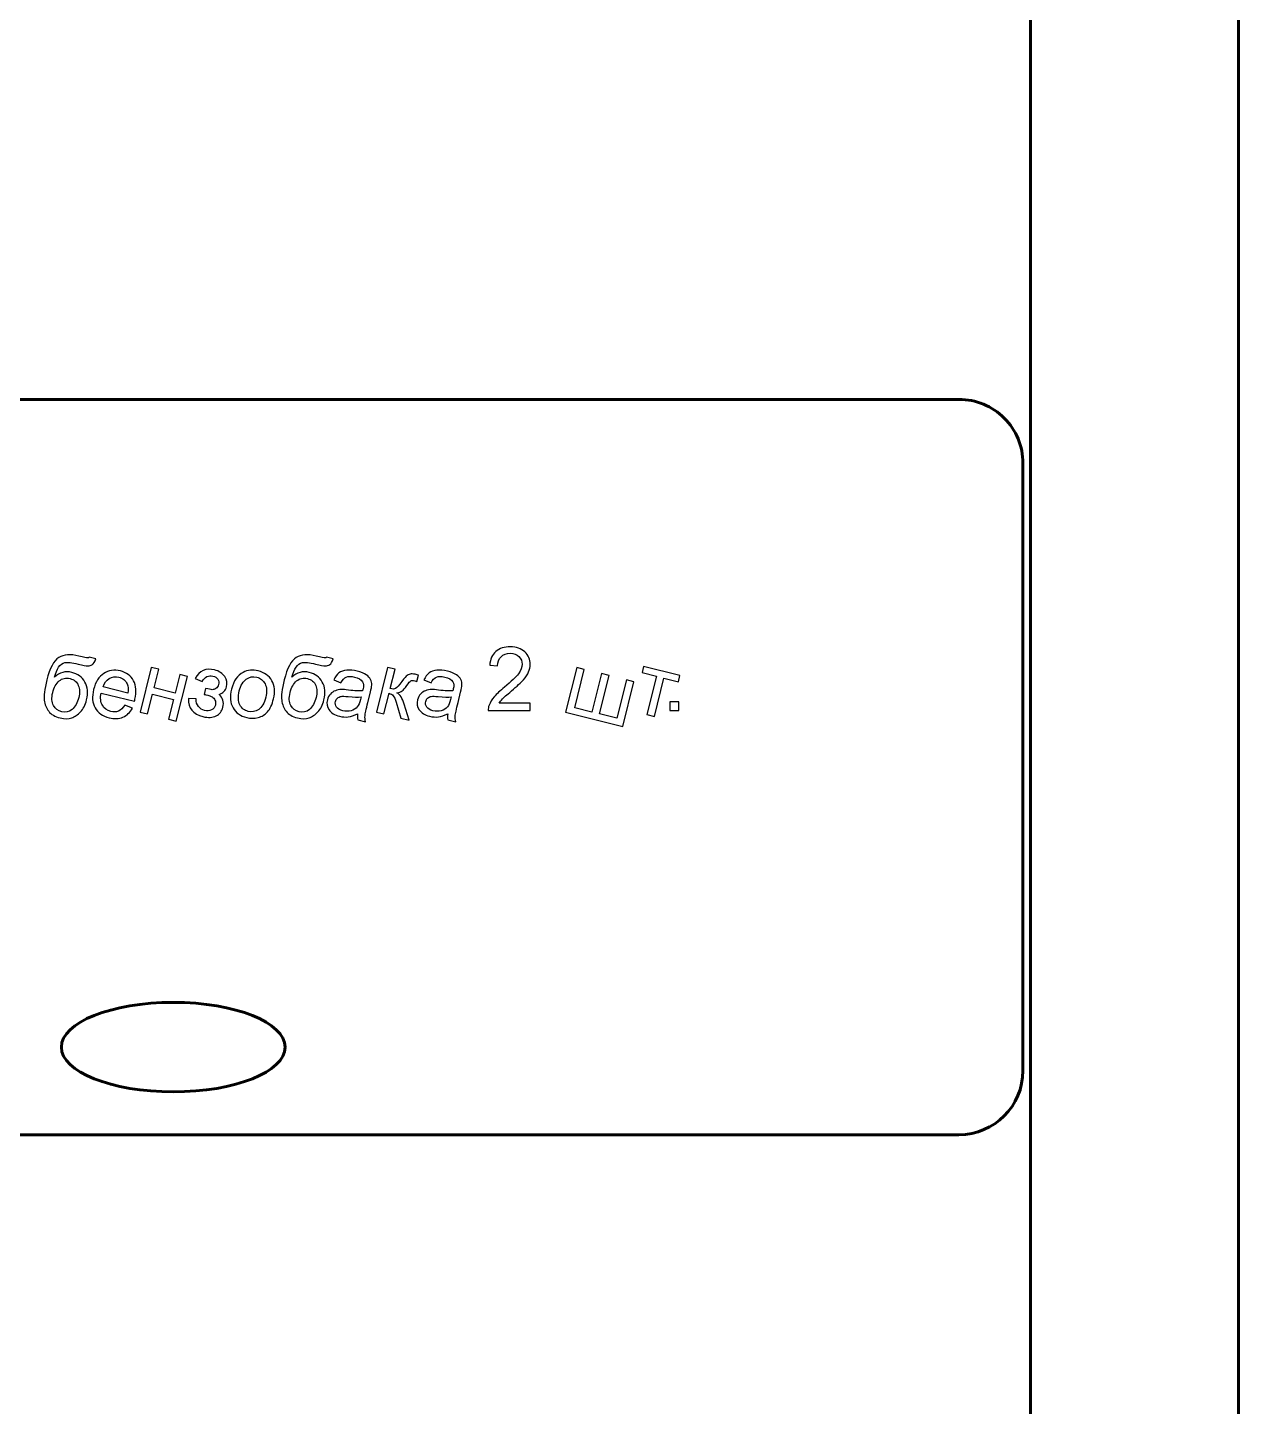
# Model space of a CAD drawing. Header units: centimetres. Extents: x 259 to 610, y 357 to 1252.
# Drawn here: x 491.25 to 529.13, y 851.4 to 894.53 of the extents above; entities that cross this region are included whole.
import ezdxf

# ---------------------------------------------------------------- set-up
doc = ezdxf.new("R2010")
doc.units = ezdxf.units.CM
doc.header["$MEASUREMENT"] = 0
doc.layers.add('layer 1', color=7, linetype='Continuous')

msp = doc.modelspace()

# ---------------------------------------------------------------- linework, layer by layer
at = {"layer": 'layer 1', "color": 5, "lineweight": 60}
for points, knots in [([(529.12517, 953.28499), (529.12517, 963.2261), (521.06631, 971.28496), (511.12519, 971.28498), (511.12519, 971.28498), (501.18408, 971.28499), (493.12519, 963.22615), (493.12517, 953.28504), (493.12517, 953.28504), (493.12514, 943.34392), (501.18398, 935.28503), (511.1251, 935.28499), (511.1251, 935.28499), (521.06621, 935.28495), (529.12512, 943.34378), (529.12517, 953.28489), (529.12667, 1251.51819), (529.12517, 356.81839), (529.12517, 953.28499)], [0, 0, 0, 0, 0.2, 0.2, 0.2, 0.2, 0.4, 0.4, 0.4, 0.4, 0.6, 0.6, 0.6, 0.6, 1, 1, 1, 1.0001, 1.0001, 1.0001, 1.0001]), ([(522.62517, 953.28499), (522.62517, 959.63626), (517.47645, 964.78498), (511.12518, 964.78499), (511.12518, 964.78499), (504.77391, 964.785), (499.62518, 959.63629), (499.62517, 953.28502), (499.62517, 953.28502), (499.62515, 946.93375), (504.77385, 941.78501), (511.12512, 941.78499), (511.12512, 941.78499), (517.47639, 941.78496), (522.62513, 946.93366), (522.62517, 953.28493), (522.62637, 1143.82303), (522.62517, 572.20879), (522.62517, 953.28499)], [0, 0, 0, 0, 0.2, 0.2, 0.2, 0.2, 0.4, 0.4, 0.4, 0.4, 0.6, 0.6, 0.6, 0.6, 1, 1, 1, 1.00006, 1.00006, 1.00006, 1.00006]), ([(522.38573, 880.90159), (522.38573, 881.43202), (522.17502, 881.94073), (521.79995, 882.3158), (521.79995, 882.3158), (521.42488, 882.69088), (520.91617, 882.90159), (520.38573, 882.90159)], [0, 0, 0, 0, 0.33333333, 0.33333333, 0.33333333, 0.33333333, 1, 1, 1, 1]), ([(492.30602, 862.64051), (492.30602, 861.86732), (493.87302, 861.24051), (495.80601, 861.24051), (495.80601, 861.24051), (497.73901, 861.24051), (499.30601, 861.86731), (499.30602, 862.64051), (499.30602, 862.64051), (499.30602, 863.41371), (497.73903, 864.04051), (495.80603, 864.04051), (495.80603, 864.04051), (493.87303, 864.04052), (492.30602, 863.41371), (492.30602, 862.64051)], [0, 0, 0, 0, 0.2, 0.2, 0.2, 0.2, 0.4, 0.4, 0.4, 0.4, 0.6, 0.6, 0.6, 0.6, 1, 1, 1, 1]), ([(492.30602, 862.64051), (492.30602, 861.86731), (493.87302, 861.24051), (495.80601, 861.24051), (495.80601, 861.24051), (497.73901, 861.24051), (499.30601, 861.86731), (499.30602, 862.64051), (499.30602, 862.64051), (499.30602, 863.41371), (497.73903, 864.04051), (495.80603, 864.04051), (495.80603, 864.04051), (493.87303, 864.04052), (492.30602, 863.41371), (492.30602, 862.64051)], [0, 0, 0, 0, 0.2, 0.2, 0.2, 0.2, 0.4, 0.4, 0.4, 0.4, 0.6, 0.6, 0.6, 0.6, 1, 1, 1, 1]), ([(492.30602, 862.64051), (492.30602, 861.86731), (493.87302, 861.24051), (495.80601, 861.24051), (495.80601, 861.24051), (497.73901, 861.24051), (499.30601, 861.86731), (499.30602, 862.64051), (499.30602, 862.64051), (499.30602, 863.41371), (497.73903, 864.04051), (495.80603, 864.04051), (495.80603, 864.04051), (493.87303, 864.04052), (492.30602, 863.41371), (492.30602, 862.64051)], [0, 0, 0, 0, 0.2, 0.2, 0.2, 0.2, 0.4, 0.4, 0.4, 0.4, 0.6, 0.6, 0.6, 0.6, 1, 1, 1, 1]), ([(492.30602, 862.64051), (492.30602, 861.86731), (493.87302, 861.24051), (495.80601, 861.24051), (495.80601, 861.24051), (497.73901, 861.24051), (499.30601, 861.86731), (499.30602, 862.64051), (499.30602, 862.64051), (499.30602, 863.41371), (497.73903, 864.04051), (495.80603, 864.04051), (495.80603, 864.04051), (493.87303, 864.04051), (492.30602, 863.41371), (492.30602, 862.64051)], [0, 0, 0, 0, 0.2, 0.2, 0.2, 0.2, 0.4, 0.4, 0.4, 0.4, 0.6, 0.6, 0.6, 0.6, 1, 1, 1, 1]), ([(492.30602, 862.64051), (492.30602, 861.86731), (493.87302, 861.24051), (495.80601, 861.24051), (495.80601, 861.24051), (497.73901, 861.24051), (499.30601, 861.86731), (499.30602, 862.64051), (499.30602, 862.64051), (499.30602, 863.41371), (497.73903, 864.04051), (495.80603, 864.04051), (495.80603, 864.04051), (493.87303, 864.04051), (492.30602, 863.41371), (492.30602, 862.64051)], [0, 0, 0, 0, 0.2, 0.2, 0.2, 0.2, 0.4, 0.4, 0.4, 0.4, 0.6, 0.6, 0.6, 0.6, 1, 1, 1, 1]), ([(492.30602, 862.64051), (492.30602, 861.86731), (493.87302, 861.24051), (495.80601, 861.24051), (495.80601, 861.24051), (497.73901, 861.24051), (499.30601, 861.86731), (499.30602, 862.64051), (499.30602, 862.64051), (499.30602, 863.41371), (497.73903, 864.04051), (495.80603, 864.04051), (495.80603, 864.04051), (493.87303, 864.04051), (492.30602, 863.41371), (492.30602, 862.64051)], [0, 0, 0, 0, 0.2, 0.2, 0.2, 0.2, 0.4, 0.4, 0.4, 0.4, 0.6, 0.6, 0.6, 0.6, 1, 1, 1, 1]), ([(492.30602, 862.64051), (492.30602, 861.86731), (493.87302, 861.24051), (495.80601, 861.24051), (495.80601, 861.24051), (497.73901, 861.24051), (499.30601, 861.86731), (499.30602, 862.64051), (499.30602, 862.64051), (499.30602, 863.4137), (497.73903, 864.04051), (495.80603, 864.04051), (495.80603, 864.04051), (493.87303, 864.04051), (492.30602, 863.41371), (492.30602, 862.64051)], [0, 0, 0, 0, 0.2, 0.2, 0.2, 0.2, 0.4, 0.4, 0.4, 0.4, 0.6, 0.6, 0.6, 0.6, 1, 1, 1, 1]), ([(492.30602, 862.64051), (492.30602, 861.86731), (493.87302, 861.24051), (495.80601, 861.24051), (495.80601, 861.24051), (497.73901, 861.24051), (499.30601, 861.86731), (499.30602, 862.64051), (499.30602, 862.64051), (499.30602, 863.4137), (497.73903, 864.04051), (495.80603, 864.04051), (495.80603, 864.04051), (493.87303, 864.04051), (492.30602, 863.41371), (492.30602, 862.64051)], [0, 0, 0, 0, 0.2, 0.2, 0.2, 0.2, 0.4, 0.4, 0.4, 0.4, 0.6, 0.6, 0.6, 0.6, 1, 1, 1, 1]), ([(492.30602, 862.64051), (492.30602, 861.86731), (493.87302, 861.24051), (495.80601, 861.24051), (495.80601, 861.24051), (497.73901, 861.24051), (499.30601, 861.86731), (499.30602, 862.64051), (499.30602, 862.64051), (499.30602, 863.4137), (497.73903, 864.04051), (495.80603, 864.04051), (495.80603, 864.04051), (493.87303, 864.04051), (492.30602, 863.41371), (492.30602, 862.64051)], [0, 0, 0, 0, 0.2, 0.2, 0.2, 0.2, 0.4, 0.4, 0.4, 0.4, 0.6, 0.6, 0.6, 0.6, 1, 1, 1, 1]), ([(492.30602, 862.64051), (492.30602, 861.86731), (493.87302, 861.24051), (495.80601, 861.24051), (495.80601, 861.24051), (497.73901, 861.24051), (499.30601, 861.86731), (499.30602, 862.64051), (499.30602, 862.64051), (499.30602, 863.4137), (497.73903, 864.04051), (495.80603, 864.04051), (495.80603, 864.04051), (493.87303, 864.04051), (492.30602, 863.41371), (492.30602, 862.64051)], [0, 0, 0, 0, 0.2, 0.2, 0.2, 0.2, 0.4, 0.4, 0.4, 0.4, 0.6, 0.6, 0.6, 0.6, 1, 1, 1, 1]), ([(492.30602, 862.64051), (492.30602, 861.86731), (493.87302, 861.24051), (495.80601, 861.24051), (495.80601, 861.24051), (497.73901, 861.24051), (499.30601, 861.86731), (499.30602, 862.64051), (499.30602, 862.64051), (499.30602, 863.4137), (497.73903, 864.04051), (495.80603, 864.04051), (495.80603, 864.04051), (493.87303, 864.04051), (492.30602, 863.41371), (492.30602, 862.64051)], [0, 0, 0, 0, 0.2, 0.2, 0.2, 0.2, 0.4, 0.4, 0.4, 0.4, 0.6, 0.6, 0.6, 0.6, 1, 1, 1, 1]), ([(492.30602, 862.64051), (492.30602, 861.86731), (493.87302, 861.24051), (495.80601, 861.24051), (495.80601, 861.24051), (497.73901, 861.24051), (499.30601, 861.86731), (499.30602, 862.6405), (499.30602, 862.6405), (499.30602, 863.4137), (497.73903, 864.04051), (495.80603, 864.04051), (495.80603, 864.04051), (493.87303, 864.04051), (492.30602, 863.41371), (492.30602, 862.64051)], [0, 0, 0, 0, 0.2, 0.2, 0.2, 0.2, 0.4, 0.4, 0.4, 0.4, 0.6, 0.6, 0.6, 0.6, 1, 1, 1, 1]), ([(492.30602, 862.64051), (492.30602, 861.86731), (493.87302, 861.24051), (495.80601, 861.24051), (495.80601, 861.24051), (497.73901, 861.24051), (499.30601, 861.86731), (499.30602, 862.6405), (499.30602, 862.6405), (499.30602, 863.4137), (497.73903, 864.04051), (495.80603, 864.04051), (495.80603, 864.04051), (493.87303, 864.04051), (492.30602, 863.41371), (492.30602, 862.64051)], [0, 0, 0, 0, 0.2, 0.2, 0.2, 0.2, 0.4, 0.4, 0.4, 0.4, 0.6, 0.6, 0.6, 0.6, 1, 1, 1, 1]), ([(492.30602, 862.64051), (492.30602, 861.86731), (493.87302, 861.24051), (495.80601, 861.24051), (495.80601, 861.24051), (497.73901, 861.24051), (499.30601, 861.86731), (499.30602, 862.6405), (499.30602, 862.6405), (499.30602, 863.4137), (497.73903, 864.0405), (495.80603, 864.04051), (495.80603, 864.04051), (493.87303, 864.04051), (492.30602, 863.41371), (492.30602, 862.64051)], [0, 0, 0, 0, 0.2, 0.2, 0.2, 0.2, 0.4, 0.4, 0.4, 0.4, 0.6, 0.6, 0.6, 0.6, 1, 1, 1, 1]), ([(492.30602, 862.64051), (492.30602, 861.86731), (493.87302, 861.24051), (495.80601, 861.24051), (495.80601, 861.24051), (497.73901, 861.24051), (499.30601, 861.86731), (499.30602, 862.6405), (499.30602, 862.6405), (499.30602, 863.4137), (497.73903, 864.0405), (495.80603, 864.04051), (495.80603, 864.04051), (493.87303, 864.04051), (492.30602, 863.41371), (492.30602, 862.64051)], [0, 0, 0, 0, 0.2, 0.2, 0.2, 0.2, 0.4, 0.4, 0.4, 0.4, 0.6, 0.6, 0.6, 0.6, 1, 1, 1, 1]), ([(492.30602, 862.64051), (492.30602, 861.86731), (493.87302, 861.24051), (495.80601, 861.24051), (495.80601, 861.24051), (497.73901, 861.24051), (499.30601, 861.86731), (499.30602, 862.6405), (499.30602, 862.6405), (499.30602, 863.4137), (497.73903, 864.0405), (495.80603, 864.04051), (495.80603, 864.04051), (493.87303, 864.04051), (492.30602, 863.41371), (492.30602, 862.64051)], [0, 0, 0, 0, 0.2, 0.2, 0.2, 0.2, 0.4, 0.4, 0.4, 0.4, 0.6, 0.6, 0.6, 0.6, 1, 1, 1, 1]), ([(492.30602, 862.64051), (492.30602, 861.86731), (493.87302, 861.24051), (495.80601, 861.24051), (495.80601, 861.24051), (497.73901, 861.24051), (499.30601, 861.86731), (499.30602, 862.6405), (499.30602, 862.6405), (499.30602, 863.4137), (497.73903, 864.0405), (495.80603, 864.04051), (495.80603, 864.04051), (493.87303, 864.04051), (492.30602, 863.41371), (492.30602, 862.64051)], [0, 0, 0, 0, 0.2, 0.2, 0.2, 0.2, 0.4, 0.4, 0.4, 0.4, 0.6, 0.6, 0.6, 0.6, 1, 1, 1, 1]), ([(492.30602, 862.64051), (492.30602, 861.86731), (493.87302, 861.24051), (495.80601, 861.24051), (495.80601, 861.24051), (497.73901, 861.24051), (499.30601, 861.8673), (499.30602, 862.6405), (499.30602, 862.6405), (499.30602, 863.4137), (497.73903, 864.0405), (495.80603, 864.04051), (495.80603, 864.04051), (493.87303, 864.04051), (492.30602, 863.41371), (492.30602, 862.64051)], [0, 0, 0, 0, 0.2, 0.2, 0.2, 0.2, 0.4, 0.4, 0.4, 0.4, 0.6, 0.6, 0.6, 0.6, 1, 1, 1, 1]), ([(492.30602, 862.64051), (492.30602, 861.86731), (493.87302, 861.24051), (495.80601, 861.24051), (495.80601, 861.24051), (497.73901, 861.2405), (499.30601, 861.8673), (499.30602, 862.6405), (499.30602, 862.6405), (499.30602, 863.4137), (497.73903, 864.0405), (495.80603, 864.04051), (495.80603, 864.04051), (493.87303, 864.04051), (492.30602, 863.41371), (492.30602, 862.64051)], [0, 0, 0, 0, 0.2, 0.2, 0.2, 0.2, 0.4, 0.4, 0.4, 0.4, 0.6, 0.6, 0.6, 0.6, 1, 1, 1, 1]), ([(492.30602, 862.64051), (492.30602, 861.86731), (493.87302, 861.24051), (495.80601, 861.24051), (495.80601, 861.24051), (497.73901, 861.2405), (499.30601, 861.8673), (499.30602, 862.6405), (499.30602, 862.6405), (499.30602, 863.4137), (497.73903, 864.0405), (495.80603, 864.04051), (495.80603, 864.04051), (493.87303, 864.04051), (492.30602, 863.41371), (492.30602, 862.64051)], [0, 0, 0, 0, 0.2, 0.2, 0.2, 0.2, 0.4, 0.4, 0.4, 0.4, 0.6, 0.6, 0.6, 0.6, 1, 1, 1, 1]), ([(492.30602, 862.64051), (492.30602, 861.86731), (493.87302, 861.24051), (495.80601, 861.24051), (495.80601, 861.24051), (497.73901, 861.2405), (499.30601, 861.8673), (499.30602, 862.6405), (499.30602, 862.6405), (499.30602, 863.4137), (497.73903, 864.0405), (495.80603, 864.04051), (495.80603, 864.04051), (493.87303, 864.04051), (492.30602, 863.41371), (492.30602, 862.64051)], [0, 0, 0, 0, 0.2, 0.2, 0.2, 0.2, 0.4, 0.4, 0.4, 0.4, 0.6, 0.6, 0.6, 0.6, 1, 1, 1, 1])]:
    msp.add_open_spline(points, degree=3, knots=knots, dxfattribs=at)
for points in [[(520.38573, 882.90159), (520.38573, 882.90159), (474.38573, 882.90159), (474.38573, 882.90159)], [(522.38573, 861.90159), (522.38573, 861.90159), (522.38573, 880.90159), (522.38573, 880.90159)], [(495.80603, 864.04051), (495.80603, 864.04051), (495.80603, 864.04051), (495.80603, 864.04051)], [(492.30602, 862.64051), (492.30602, 862.64051), (492.30602, 862.64051), (492.30602, 862.64051)], [(492.30602, 862.64051), (492.30602, 862.64051), (492.30602, 862.64051), (492.30602, 862.64051)], [(499.30602, 862.64051), (499.30602, 862.64051), (499.30602, 862.6405), (499.30602, 862.6405)], [(520.38573, 859.90159), (521.4903, 859.90159), (522.38573, 860.79701), (522.38573, 861.90158)], [(495.80601, 861.24051), (495.80601, 861.24051), (495.80601, 861.24051), (495.80601, 861.24051)], [(474.38573, 859.90159), (474.38573, 859.90159), (520.38573, 859.90159), (520.38573, 859.90159)]]:
    msp.add_open_spline(points, degree=3, dxfattribs=at)
at = {"layer": 'layer 1'}
for points, knots in [([(506.97424, 873.39788), (506.97424, 873.39788), (506.97424, 873.16455), (506.97424, 873.16455), (506.97424, 873.16455), (506.97424, 873.16455), (505.65758, 873.16455), (505.65758, 873.16455), (505.65758, 873.16455), (505.65572, 873.22335), (505.66545, 873.27983), (505.68628, 873.33446), (505.68628, 873.33446), (505.72008, 873.42381), (505.77424, 873.51224), (505.84878, 873.59881), (505.84878, 873.59881), (505.92332, 873.68538), (506.0298, 873.78538), (506.16822, 873.89881), (506.16822, 873.89881), (506.3835, 874.07612), (506.5298, 874.2164), (506.60619, 874.32011), (506.60619, 874.32011), (506.68304, 874.42381), (506.72147, 874.52196), (506.72147, 874.61455), (506.72147, 874.61455), (506.72147, 874.71131), (506.68674, 874.79279), (506.6173, 874.85946), (506.6173, 874.85946), (506.54785, 874.92566), (506.45711, 874.959), (506.34554, 874.959), (506.34554, 874.959), (506.22748, 874.959), (506.13304, 874.92381), (506.06221, 874.85344), (506.06221, 874.85344), (505.99137, 874.78353), (505.95572, 874.68631), (505.9548, 874.56177), (505.9548, 874.56177), (505.9548, 874.56177), (505.7048, 874.58677), (505.7048, 874.58677), (505.7048, 874.58677), (505.72193, 874.77381), (505.78674, 874.9164), (505.89878, 875.01455), (505.89878, 875.01455), (506.01128, 875.1127), (506.16174, 875.16177), (506.35109, 875.16177), (506.35109, 875.16177), (506.54184, 875.16177), (506.69322, 875.109), (506.80434, 875.00298), (506.80434, 875.00298), (506.91591, 874.89696), (506.97147, 874.76548), (506.97147, 874.609), (506.97147, 874.609), (506.97147, 874.52937), (506.95526, 874.45113), (506.92239, 874.37427), (506.92239, 874.37427), (506.88998, 874.29696), (506.83582, 874.21594), (506.76035, 874.13075), (506.76035, 874.13075), (506.68443, 874.04603), (506.55897, 873.9289), (506.38397, 873.78075), (506.38397, 873.78075), (506.23721, 873.65761), (506.14276, 873.57427), (506.10109, 873.53029), (506.10109, 873.53029), (506.05943, 873.48631), (506.02517, 873.44233), (505.99785, 873.39788), (505.99785, 873.39788), (505.99785, 873.39788), (506.97424, 873.39788), (506.97424, 873.39788)], [0, 0, 0, 0, 0.04347826, 0.04347826, 0.04347826, 0.04347826, 0.08695652, 0.08695652, 0.08695652, 0.08695652, 0.13043478, 0.13043478, 0.13043478, 0.13043478, 0.17391304, 0.17391304, 0.17391304, 0.17391304, 0.2173913, 0.2173913, 0.2173913, 0.2173913, 0.26086957, 0.26086957, 0.26086957, 0.26086957, 0.30434783, 0.30434783, 0.30434783, 0.30434783, 0.34782609, 0.34782609, 0.34782609, 0.34782609, 0.39130435, 0.39130435, 0.39130435, 0.39130435, 0.43478261, 0.43478261, 0.43478261, 0.43478261, 0.47826087, 0.47826087, 0.47826087, 0.47826087, 0.52173913, 0.52173913, 0.52173913, 0.52173913, 0.56521739, 0.56521739, 0.56521739, 0.56521739, 0.60869565, 0.60869565, 0.60869565, 0.60869565, 0.65217391, 0.65217391, 0.65217391, 0.65217391, 0.69565217, 0.69565217, 0.69565217, 0.69565217, 0.73913043, 0.73913043, 0.73913043, 0.73913043, 0.7826087, 0.7826087, 0.7826087, 0.7826087, 0.82608696, 0.82608696, 0.82608696, 0.82608696, 0.86956522, 0.86956522, 0.86956522, 0.86956522, 0.91304348, 0.91304348, 0.91304348, 0.91304348, 1, 1, 1, 1]), ([(493.17885, 874.84002), (493.17885, 874.84002), (493.38765, 874.78492), (493.38765, 874.78492), (493.38765, 874.78492), (493.35432, 874.69371), (493.31728, 874.63354), (493.27607, 874.60483), (493.27607, 874.60483), (493.23487, 874.57566), (493.18765, 874.56224), (493.13487, 874.56455), (493.13487, 874.56455), (493.08163, 874.5664), (492.98163, 874.58585), (492.83394, 874.62243), (492.83394, 874.62243), (492.63857, 874.6715), (492.50061, 874.68585), (492.42005, 874.66594), (492.42005, 874.66594), (492.33949, 874.64557), (492.27329, 874.59834), (492.22145, 874.52289), (492.22145, 874.52289), (492.17005, 874.44788), (492.12607, 874.34557), (492.08996, 874.21547), (492.08996, 874.21547), (492.17144, 874.28955), (492.25801, 874.33816), (492.34876, 874.3627), (492.34876, 874.3627), (492.4395, 874.38724), (492.53487, 874.38677), (492.63487, 874.36177), (492.63487, 874.36177), (492.8182, 874.3164), (492.95432, 874.21548), (493.04321, 874.05992), (493.04321, 874.05992), (493.13163, 873.90391), (493.14922, 873.71872), (493.09598, 873.50344), (493.09598, 873.50344), (493.05524, 873.34048), (492.99181, 873.21409), (492.90524, 873.12519), (492.90524, 873.12519), (492.81866, 873.03585), (492.72653, 872.97288), (492.62978, 872.93631), (492.62978, 872.93631), (492.53256, 872.9002), (492.41264, 872.89974), (492.26959, 872.93538), (492.26959, 872.93538), (492.10385, 872.97705), (491.98441, 873.04696), (491.91126, 873.14556), (491.91126, 873.14556), (491.83764, 873.24465), (491.79135, 873.35946), (491.77191, 873.49001), (491.77191, 873.49001), (491.75246, 873.62057), (491.77931, 873.83307), (491.85246, 874.12659), (491.85246, 874.12659), (491.94459, 874.49604), (492.06912, 874.72891), (492.22607, 874.82612), (492.22607, 874.82612), (492.38255, 874.92288), (492.59089, 874.93909), (492.8506, 874.87428), (492.8506, 874.87428), (493.01218, 874.834), (493.10431, 874.81363), (493.12747, 874.81363), (493.12747, 874.81363), (493.15107, 874.81316), (493.16774, 874.82196), (493.17885, 874.84002)], [0, 0, 0, 0, 0.04545455, 0.04545455, 0.04545455, 0.04545455, 0.09090909, 0.09090909, 0.09090909, 0.09090909, 0.13636364, 0.13636364, 0.13636364, 0.13636364, 0.18181818, 0.18181818, 0.18181818, 0.18181818, 0.22727273, 0.22727273, 0.22727273, 0.22727273, 0.27272727, 0.27272727, 0.27272727, 0.27272727, 0.31818182, 0.31818182, 0.31818182, 0.31818182, 0.36363636, 0.36363636, 0.36363636, 0.36363636, 0.40909091, 0.40909091, 0.40909091, 0.40909091, 0.45454545, 0.45454545, 0.45454545, 0.45454545, 0.5, 0.5, 0.5, 0.5, 0.54545455, 0.54545455, 0.54545455, 0.54545455, 0.59090909, 0.59090909, 0.59090909, 0.59090909, 0.63636364, 0.63636364, 0.63636364, 0.63636364, 0.68181818, 0.68181818, 0.68181818, 0.68181818, 0.72727273, 0.72727273, 0.72727273, 0.72727273, 0.77272727, 0.77272727, 0.77272727, 0.77272727, 0.81818182, 0.81818182, 0.81818182, 0.81818182, 0.86363636, 0.86363636, 0.86363636, 0.86363636, 0.90909091, 0.90909091, 0.90909091, 0.90909091, 1, 1, 1, 1]), ([(500.60525, 874.84002), (500.60525, 874.84002), (500.81405, 874.78492), (500.81405, 874.78492), (500.81405, 874.78492), (500.78072, 874.69371), (500.74368, 874.63354), (500.70247, 874.60483), (500.70247, 874.60483), (500.66127, 874.57566), (500.61405, 874.56224), (500.56127, 874.56455), (500.56127, 874.56455), (500.50803, 874.5664), (500.40803, 874.58585), (500.26034, 874.62243), (500.26034, 874.62243), (500.06497, 874.6715), (499.92701, 874.68585), (499.84645, 874.66594), (499.84645, 874.66594), (499.76589, 874.64557), (499.69969, 874.59834), (499.64785, 874.52289), (499.64785, 874.52289), (499.59645, 874.44788), (499.55247, 874.34557), (499.51636, 874.21547), (499.51636, 874.21547), (499.59784, 874.28955), (499.68441, 874.33816), (499.77516, 874.3627), (499.77516, 874.3627), (499.8659, 874.38724), (499.96127, 874.38677), (500.06127, 874.36177), (500.06127, 874.36177), (500.2446, 874.3164), (500.38072, 874.21548), (500.46961, 874.05992), (500.46961, 874.05992), (500.55803, 873.90391), (500.57562, 873.71872), (500.52238, 873.50344), (500.52238, 873.50344), (500.48164, 873.34048), (500.41821, 873.21409), (500.33164, 873.12519), (500.33164, 873.12519), (500.24506, 873.03585), (500.15293, 872.97288), (500.05618, 872.93631), (500.05618, 872.93631), (499.95896, 872.9002), (499.83904, 872.89974), (499.69599, 872.93538), (499.69599, 872.93538), (499.53025, 872.97705), (499.41081, 873.04696), (499.33766, 873.14556), (499.33766, 873.14556), (499.26404, 873.24465), (499.21775, 873.35946), (499.19831, 873.49001), (499.19831, 873.49001), (499.17886, 873.62057), (499.20571, 873.83307), (499.27886, 874.12659), (499.27886, 874.12659), (499.37099, 874.49604), (499.49552, 874.72891), (499.65247, 874.82612), (499.65247, 874.82612), (499.80895, 874.92288), (500.01729, 874.93909), (500.277, 874.87428), (500.277, 874.87428), (500.43858, 874.834), (500.53071, 874.81363), (500.55387, 874.81363), (500.55387, 874.81363), (500.57747, 874.81316), (500.59414, 874.82196), (500.60525, 874.84002)], [0, 0, 0, 0, 0.04545455, 0.04545455, 0.04545455, 0.04545455, 0.09090909, 0.09090909, 0.09090909, 0.09090909, 0.13636364, 0.13636364, 0.13636364, 0.13636364, 0.18181818, 0.18181818, 0.18181818, 0.18181818, 0.22727273, 0.22727273, 0.22727273, 0.22727273, 0.27272727, 0.27272727, 0.27272727, 0.27272727, 0.31818182, 0.31818182, 0.31818182, 0.31818182, 0.36363636, 0.36363636, 0.36363636, 0.36363636, 0.40909091, 0.40909091, 0.40909091, 0.40909091, 0.45454545, 0.45454545, 0.45454545, 0.45454545, 0.5, 0.5, 0.5, 0.5, 0.54545455, 0.54545455, 0.54545455, 0.54545455, 0.59090909, 0.59090909, 0.59090909, 0.59090909, 0.63636364, 0.63636364, 0.63636364, 0.63636364, 0.68181818, 0.68181818, 0.68181818, 0.68181818, 0.72727273, 0.72727273, 0.72727273, 0.72727273, 0.77272727, 0.77272727, 0.77272727, 0.77272727, 0.81818182, 0.81818182, 0.81818182, 0.81818182, 0.86363636, 0.86363636, 0.86363636, 0.86363636, 0.90909091, 0.90909091, 0.90909091, 0.90909091, 1, 1, 1, 1]), ([(494.29181, 873.33168), (494.29181, 873.33168), (494.52886, 873.24047), (494.52886, 873.24047), (494.52886, 873.24047), (494.45478, 873.10714), (494.35571, 873.01409), (494.23163, 872.96131), (494.23163, 872.96131), (494.10756, 872.90807), (493.9645, 872.90205), (493.802, 872.94233), (493.802, 872.94233), (493.59784, 872.99325), (493.45154, 873.09649), (493.36311, 873.25251), (493.36311, 873.25251), (493.27469, 873.40807), (493.25895, 873.59973), (493.31543, 873.82659), (493.31543, 873.82659), (493.37422, 874.06177), (493.48024, 874.22891), (493.63349, 874.3289), (493.63349, 874.3289), (493.78672, 874.42844), (493.95987, 874.45436), (494.15293, 874.40622), (494.15293, 874.40622), (494.33997, 874.35946), (494.47654, 874.2576), (494.56312, 874.10112), (494.56312, 874.10112), (494.65015, 873.94465), (494.6645, 873.75066), (494.60709, 873.5201), (494.60709, 873.5201), (494.60339, 873.50622), (494.59783, 873.48492), (494.58996, 873.45715), (494.58996, 873.45715), (494.58996, 873.45715), (493.54784, 873.71686), (493.54784, 873.71686), (493.54784, 873.71686), (493.51867, 873.56131), (493.53256, 873.43307), (493.59043, 873.33214), (493.59043, 873.33214), (493.64784, 873.23075), (493.73534, 873.16594), (493.85201, 873.13677), (493.85201, 873.13677), (493.93857, 873.11501), (494.01867, 873.11964), (494.09135, 873.14974), (494.09135, 873.14974), (494.16404, 873.17983), (494.2307, 873.24094), (494.29181, 873.33168)], [0, 0, 0, 0, 0.0625, 0.0625, 0.0625, 0.0625, 0.125, 0.125, 0.125, 0.125, 0.1875, 0.1875, 0.1875, 0.1875, 0.25, 0.25, 0.25, 0.25, 0.3125, 0.3125, 0.3125, 0.3125, 0.375, 0.375, 0.375, 0.375, 0.4375, 0.4375, 0.4375, 0.4375, 0.5, 0.5, 0.5, 0.5, 0.5625, 0.5625, 0.5625, 0.5625, 0.625, 0.625, 0.625, 0.625, 0.6875, 0.6875, 0.6875, 0.6875, 0.75, 0.75, 0.75, 0.75, 0.8125, 0.8125, 0.8125, 0.8125, 0.875, 0.875, 0.875, 0.875, 1, 1, 1, 1]), ([(493.60987, 873.90853), (493.60987, 873.90853), (494.38996, 873.71408), (494.38996, 873.71408), (494.38996, 873.71408), (494.40848, 873.834), (494.40061, 873.92983), (494.36636, 874.00066), (494.36636, 874.00066), (494.31358, 874.11085), (494.22746, 874.18076), (494.1071, 874.21085), (494.1071, 874.21085), (493.9983, 874.2377), (493.89784, 874.22427), (493.8057, 874.16964), (493.8057, 874.16964), (493.71311, 874.11548), (493.64783, 874.02844), (493.60987, 873.90853)], [0, 0, 0, 0, 0.16666667, 0.16666667, 0.16666667, 0.16666667, 0.33333333, 0.33333333, 0.33333333, 0.33333333, 0.5, 0.5, 0.5, 0.5, 0.66666667, 0.66666667, 0.66666667, 0.66666667, 1, 1, 1, 1]), ([(495.11774, 874.51733), (495.11774, 874.51733), (495.35432, 874.45807), (495.35432, 874.45807), (495.35432, 874.45807), (495.35432, 874.45807), (495.20941, 873.87658), (495.20941, 873.87658), (495.20941, 873.87658), (495.20941, 873.87658), (495.8659, 873.7127), (495.8659, 873.7127), (495.8659, 873.7127), (495.8659, 873.7127), (496.01127, 874.29465), (496.01127, 874.29465), (496.01127, 874.29465), (496.01127, 874.29465), (496.24784, 874.23538), (496.24784, 874.23538), (496.24784, 874.23538), (496.24784, 874.23538), (495.89969, 872.83816), (495.89969, 872.83816), (495.89969, 872.83816), (495.89969, 872.83816), (495.66265, 872.89696), (495.66265, 872.89696), (495.66265, 872.89696), (495.66265, 872.89696), (495.81728, 873.51686), (495.81728, 873.51686), (495.81728, 873.51686), (495.81728, 873.51686), (495.1608, 873.68076), (495.1608, 873.68076), (495.1608, 873.68076), (495.1608, 873.68076), (495.00617, 873.06084), (495.00617, 873.06084), (495.00617, 873.06084), (495.00617, 873.06084), (494.7696, 873.1201), (494.7696, 873.1201), (494.7696, 873.1201), (494.7696, 873.1201), (495.11774, 874.51733), (495.11774, 874.51733)], [0, 0, 0, 0, 0.07692308, 0.07692308, 0.07692308, 0.07692308, 0.15384615, 0.15384615, 0.15384615, 0.15384615, 0.23076923, 0.23076923, 0.23076923, 0.23076923, 0.30769231, 0.30769231, 0.30769231, 0.30769231, 0.38461538, 0.38461538, 0.38461538, 0.38461538, 0.46153846, 0.46153846, 0.46153846, 0.46153846, 0.53846154, 0.53846154, 0.53846154, 0.53846154, 0.61538462, 0.61538462, 0.61538462, 0.61538462, 0.69230769, 0.69230769, 0.69230769, 0.69230769, 0.76923077, 0.76923077, 0.76923077, 0.76923077, 0.84615385, 0.84615385, 0.84615385, 0.84615385, 1, 1, 1, 1]), ([(496.76868, 873.67474), (496.76868, 873.67474), (496.81451, 873.86038), (496.81451, 873.86038), (496.81451, 873.86038), (496.91497, 873.83631), (496.98395, 873.82288), (497.02238, 873.82103), (497.02238, 873.82103), (497.06035, 873.81918), (497.10016, 873.83121), (497.14136, 873.85853), (497.14136, 873.85853), (497.18256, 873.88539), (497.20941, 873.9252), (497.22284, 873.97797), (497.22284, 873.97797), (497.23858, 874.04186), (497.23025, 874.09835), (497.19738, 874.14695), (497.19738, 874.14695), (497.16405, 874.19604), (497.11405, 874.22844), (497.04646, 874.24556), (497.04646, 874.24556), (496.91312, 874.2789), (496.80015, 874.22335), (496.70756, 874.07983), (496.70756, 874.07983), (496.70756, 874.07983), (496.49183, 874.17288), (496.49183, 874.17288), (496.49183, 874.17288), (496.62701, 874.41733), (496.82932, 874.50622), (497.09738, 874.43955), (497.09738, 874.43955), (497.24645, 874.40251), (497.3534, 874.3326), (497.41775, 874.22983), (497.41775, 874.22983), (497.4821, 874.12705), (497.50015, 874.01918), (497.47192, 873.90622), (497.47192, 873.90622), (497.44321, 873.79186), (497.36544, 873.71502), (497.23812, 873.67519), (497.23812, 873.67519), (497.29877, 873.61964), (497.33951, 873.55853), (497.35988, 873.4914), (497.35988, 873.4914), (497.38072, 873.42427), (497.38071, 873.35112), (497.36127, 873.27104), (497.36127, 873.27104), (497.32979, 873.14603), (497.25895, 873.05529), (497.14831, 873.0002), (497.14831, 873.0002), (497.0372, 872.94464), (496.90016, 872.9377), (496.7358, 872.97844), (496.7358, 872.97844), (496.41775, 873.05807), (496.26821, 873.24557), (496.28812, 873.54141), (496.28812, 873.54141), (496.28812, 873.54141), (496.52238, 873.53353), (496.52238, 873.53353), (496.52238, 873.53353), (496.52006, 873.43908), (496.54367, 873.35946), (496.59368, 873.29511), (496.59368, 873.29511), (496.64321, 873.23029), (496.70756, 873.18816), (496.78765, 873.16825), (496.78765, 873.16825), (496.86728, 873.14835), (496.93951, 873.15436), (497.00386, 873.1863), (497.00386, 873.1863), (497.06821, 873.21826), (497.10895, 873.26918), (497.12655, 873.33955), (497.12655, 873.33955), (497.13997, 873.39372), (497.13534, 873.44557), (497.11173, 873.49418), (497.11173, 873.49418), (497.08858, 873.54279), (497.05942, 873.57659), (497.02423, 873.59603), (497.02423, 873.59603), (496.98905, 873.61594), (496.92192, 873.6377), (496.82284, 873.6627), (496.82284, 873.6627), (496.81497, 873.66455), (496.79692, 873.66872), (496.76868, 873.67474)], [0, 0, 0, 0, 0.03703704, 0.03703704, 0.03703704, 0.03703704, 0.07407407, 0.07407407, 0.07407407, 0.07407407, 0.11111111, 0.11111111, 0.11111111, 0.11111111, 0.14814815, 0.14814815, 0.14814815, 0.14814815, 0.18518519, 0.18518519, 0.18518519, 0.18518519, 0.22222222, 0.22222222, 0.22222222, 0.22222222, 0.25925926, 0.25925926, 0.25925926, 0.25925926, 0.2962963, 0.2962963, 0.2962963, 0.2962963, 0.33333333, 0.33333333, 0.33333333, 0.33333333, 0.37037037, 0.37037037, 0.37037037, 0.37037037, 0.40740741, 0.40740741, 0.40740741, 0.40740741, 0.44444444, 0.44444444, 0.44444444, 0.44444444, 0.48148148, 0.48148148, 0.48148148, 0.48148148, 0.51851852, 0.51851852, 0.51851852, 0.51851852, 0.55555556, 0.55555556, 0.55555556, 0.55555556, 0.59259259, 0.59259259, 0.59259259, 0.59259259, 0.62962963, 0.62962963, 0.62962963, 0.62962963, 0.66666667, 0.66666667, 0.66666667, 0.66666667, 0.7037037, 0.7037037, 0.7037037, 0.7037037, 0.74074074, 0.74074074, 0.74074074, 0.74074074, 0.77777778, 0.77777778, 0.77777778, 0.77777778, 0.81481481, 0.81481481, 0.81481481, 0.81481481, 0.85185185, 0.85185185, 0.85185185, 0.85185185, 0.88888889, 0.88888889, 0.88888889, 0.88888889, 0.92592593, 0.92592593, 0.92592593, 0.92592593, 1, 1, 1, 1]), ([(497.63025, 873.84094), (497.69506, 874.09974), (497.81451, 874.27335), (497.9895, 874.36177), (497.9895, 874.36177), (498.13534, 874.43539), (498.29506, 874.45066), (498.46774, 874.40761), (498.46774, 874.40761), (498.65988, 874.35992), (498.80108, 874.25761), (498.89182, 874.10158), (498.89182, 874.10158), (498.98209, 873.94511), (498.99969, 873.75622), (498.9446, 873.53399), (498.9446, 873.53399), (498.89969, 873.35436), (498.83719, 873.21964), (498.75756, 873.13029), (498.75756, 873.13029), (498.67793, 873.04048), (498.57978, 872.97983), (498.46219, 872.94881), (498.46219, 872.94881), (498.34506, 872.91733), (498.22562, 872.91686), (498.10339, 872.94742), (498.10339, 872.94742), (497.90803, 872.99603), (497.76544, 873.09835), (497.67608, 873.2539), (497.67608, 873.2539), (497.58673, 873.40899), (497.57145, 873.60482), (497.63025, 873.84094)], [0, 0, 0, 0, 0.1, 0.1, 0.1, 0.1, 0.2, 0.2, 0.2, 0.2, 0.3, 0.3, 0.3, 0.3, 0.4, 0.4, 0.4, 0.4, 0.5, 0.5, 0.5, 0.5, 0.6, 0.6, 0.6, 0.6, 0.7, 0.7, 0.7, 0.7, 0.8, 0.8, 0.8, 0.8, 1, 1, 1, 1]), ([(497.87377, 873.78029), (497.82933, 873.60113), (497.83488, 873.4576), (497.8909, 873.34927), (497.8909, 873.34927), (497.94645, 873.24048), (498.03395, 873.17149), (498.152, 873.14186), (498.152, 873.14186), (498.2696, 873.1127), (498.37886, 873.13307), (498.47886, 873.20298), (498.47886, 873.20298), (498.57933, 873.27289), (498.65247, 873.39974), (498.6983, 873.58307), (498.6983, 873.58307), (498.74135, 873.75575), (498.73442, 873.89649), (498.67839, 874.0053), (498.67839, 874.0053), (498.62191, 874.11363), (498.53534, 874.18261), (498.41867, 874.21177), (498.41867, 874.21177), (498.30062, 874.2414), (498.19136, 874.22149), (498.0909, 874.15205), (498.0909, 874.15205), (497.9909, 874.08307), (497.91868, 873.95899), (497.87377, 873.78029)], [0, 0, 0, 0, 0.11111111, 0.11111111, 0.11111111, 0.11111111, 0.22222222, 0.22222222, 0.22222222, 0.22222222, 0.33333333, 0.33333333, 0.33333333, 0.33333333, 0.44444444, 0.44444444, 0.44444444, 0.44444444, 0.55555556, 0.55555556, 0.55555556, 0.55555556, 0.66666667, 0.66666667, 0.66666667, 0.66666667, 0.77777778, 0.77777778, 0.77777778, 0.77777778, 1, 1, 1, 1]), ([(501.57146, 873.06547), (501.46498, 873.01269), (501.36776, 872.98122), (501.27887, 872.97057), (501.27887, 872.97057), (501.18998, 872.95992), (501.09923, 872.9664), (501.00618, 872.98955), (501.00618, 872.98955), (500.85248, 873.02798), (500.74414, 873.09465), (500.68026, 873.19048), (500.68026, 873.19048), (500.61636, 873.28585), (500.59923, 873.39187), (500.6284, 873.50853), (500.6284, 873.50853), (500.64554, 873.57705), (500.67655, 873.63584), (500.72192, 873.68446), (500.72192, 873.68446), (500.76682, 873.73307), (500.81914, 873.76871), (500.87794, 873.79001), (500.87794, 873.79001), (500.93673, 873.81178), (501.00016, 873.82334), (501.06775, 873.8252), (501.06775, 873.8252), (501.11729, 873.82612), (501.19044, 873.8201), (501.2872, 873.80853), (501.2872, 873.80853), (501.48395, 873.78353), (501.63165, 873.77566), (501.72979, 873.78446), (501.72979, 873.78446), (501.73859, 873.81687), (501.74414, 873.83723), (501.74646, 873.84603), (501.74646, 873.84603), (501.77053, 873.94279), (501.76498, 874.0164), (501.73025, 874.06686), (501.73025, 874.06686), (501.68303, 874.13538), (501.59969, 874.18446), (501.48072, 874.21408), (501.48072, 874.21408), (501.36914, 874.24186), (501.28211, 874.24326), (501.21914, 874.21733), (501.21914, 874.21733), (501.15664, 874.1914), (501.10016, 874.13214), (501.0497, 874.03955), (501.0497, 874.03955), (501.0497, 874.03955), (500.82608, 874.12844), (500.82608, 874.12844), (500.82608, 874.12844), (500.87192, 874.22242), (500.92655, 874.29418), (500.98998, 874.34279), (500.98998, 874.34279), (501.0534, 874.39186), (501.13488, 874.4215), (501.23442, 874.43168), (501.23442, 874.43168), (501.3335, 874.44186), (501.44368, 874.43168), (501.56359, 874.40158), (501.56359, 874.40158), (501.68303, 874.37196), (501.77655, 874.334), (501.84368, 874.28724), (501.84368, 874.28724), (501.91127, 874.24048), (501.95757, 874.1914), (501.9821, 874.14048), (501.9821, 874.14048), (502.00664, 874.08909), (502.01775, 874.02937), (502.01544, 873.96085), (502.01544, 873.96085), (502.01312, 873.91826), (501.99923, 873.84464), (501.97285, 873.73955), (501.97285, 873.73955), (501.97285, 873.73955), (501.89414, 873.42381), (501.89414, 873.42381), (501.89414, 873.42381), (501.83905, 873.20343), (501.80942, 873.06317), (501.80526, 873.00205), (501.80526, 873.00205), (501.80063, 872.9414), (501.80665, 872.8803), (501.82331, 872.81964), (501.82331, 872.81964), (501.82331, 872.81964), (501.57563, 872.88122), (501.57563, 872.88122), (501.57563, 872.88122), (501.56359, 872.93631), (501.5622, 872.99788), (501.57146, 873.06547)], [0, 0, 0, 0, 0.03571429, 0.03571429, 0.03571429, 0.03571429, 0.07142857, 0.07142857, 0.07142857, 0.07142857, 0.10714286, 0.10714286, 0.10714286, 0.10714286, 0.14285714, 0.14285714, 0.14285714, 0.14285714, 0.17857143, 0.17857143, 0.17857143, 0.17857143, 0.21428571, 0.21428571, 0.21428571, 0.21428571, 0.25, 0.25, 0.25, 0.25, 0.28571429, 0.28571429, 0.28571429, 0.28571429, 0.32142857, 0.32142857, 0.32142857, 0.32142857, 0.35714286, 0.35714286, 0.35714286, 0.35714286, 0.39285714, 0.39285714, 0.39285714, 0.39285714, 0.42857143, 0.42857143, 0.42857143, 0.42857143, 0.46428571, 0.46428571, 0.46428571, 0.46428571, 0.5, 0.5, 0.5, 0.5, 0.53571429, 0.53571429, 0.53571429, 0.53571429, 0.57142857, 0.57142857, 0.57142857, 0.57142857, 0.60714286, 0.60714286, 0.60714286, 0.60714286, 0.64285714, 0.64285714, 0.64285714, 0.64285714, 0.67857143, 0.67857143, 0.67857143, 0.67857143, 0.71428571, 0.71428571, 0.71428571, 0.71428571, 0.75, 0.75, 0.75, 0.75, 0.78571429, 0.78571429, 0.78571429, 0.78571429, 0.82142857, 0.82142857, 0.82142857, 0.82142857, 0.85714286, 0.85714286, 0.85714286, 0.85714286, 0.89285714, 0.89285714, 0.89285714, 0.89285714, 0.92857143, 0.92857143, 0.92857143, 0.92857143, 1, 1, 1, 1]), ([(502.5085, 874.51779), (502.5085, 874.51779), (502.74554, 874.459), (502.74554, 874.459), (502.74554, 874.459), (502.74554, 874.459), (502.59508, 873.85483), (502.59508, 873.85483), (502.59508, 873.85483), (502.67007, 873.83584), (502.72655, 873.83723), (502.76405, 873.85853), (502.76405, 873.85853), (502.80155, 873.88029), (502.8673, 873.95343), (502.96082, 874.07798), (502.96082, 874.07798), (503.03488, 874.17705), (503.09044, 874.24048), (503.12841, 874.26826), (503.12841, 874.26826), (503.16591, 874.29603), (503.20526, 874.31132), (503.246, 874.31456), (503.246, 874.31456), (503.28674, 874.31733), (503.34878, 874.30853), (503.43211, 874.2877), (503.43211, 874.2877), (503.43211, 874.2877), (503.47979, 874.27566), (503.47979, 874.27566), (503.47979, 874.27566), (503.47979, 874.27566), (503.43072, 874.07982), (503.43072, 874.07982), (503.43072, 874.07982), (503.43072, 874.07982), (503.36544, 874.09742), (503.36544, 874.09742), (503.36544, 874.09742), (503.30294, 874.11316), (503.26081, 874.11362), (503.23859, 874.09974), (503.23859, 874.09974), (503.21544, 874.08492), (503.17285, 874.03446), (503.11127, 873.94835), (503.11127, 873.94835), (503.05295, 873.86594), (503.00434, 873.81131), (502.96544, 873.78353), (502.96544, 873.78353), (502.92702, 873.75575), (502.87285, 873.73538), (502.8034, 873.72196), (502.8034, 873.72196), (502.89831, 873.66918), (502.9747, 873.54974), (503.03257, 873.36269), (503.03257, 873.36269), (503.03257, 873.36269), (503.18396, 872.86548), (503.18396, 872.86548), (503.18396, 872.86548), (503.18396, 872.86548), (502.92331, 872.93029), (502.92331, 872.93029), (502.92331, 872.93029), (502.92331, 872.93029), (502.77887, 873.42612), (502.77887, 873.42612), (502.77887, 873.42612), (502.74877, 873.52613), (502.71776, 873.59464), (502.68582, 873.63168), (502.68582, 873.63168), (502.65433, 873.66872), (502.61174, 873.69418), (502.55803, 873.70761), (502.55803, 873.70761), (502.55803, 873.70761), (502.39692, 873.06177), (502.39692, 873.06177), (502.39692, 873.06177), (502.39692, 873.06177), (502.16035, 873.12057), (502.16035, 873.12057), (502.16035, 873.12057), (502.16035, 873.12057), (502.5085, 874.51779), (502.5085, 874.51779)], [0, 0, 0, 0, 0.04166667, 0.04166667, 0.04166667, 0.04166667, 0.08333333, 0.08333333, 0.08333333, 0.08333333, 0.125, 0.125, 0.125, 0.125, 0.16666667, 0.16666667, 0.16666667, 0.16666667, 0.20833333, 0.20833333, 0.20833333, 0.20833333, 0.25, 0.25, 0.25, 0.25, 0.29166667, 0.29166667, 0.29166667, 0.29166667, 0.33333333, 0.33333333, 0.33333333, 0.33333333, 0.375, 0.375, 0.375, 0.375, 0.41666667, 0.41666667, 0.41666667, 0.41666667, 0.45833333, 0.45833333, 0.45833333, 0.45833333, 0.5, 0.5, 0.5, 0.5, 0.54166667, 0.54166667, 0.54166667, 0.54166667, 0.58333333, 0.58333333, 0.58333333, 0.58333333, 0.625, 0.625, 0.625, 0.625, 0.66666667, 0.66666667, 0.66666667, 0.66666667, 0.70833333, 0.70833333, 0.70833333, 0.70833333, 0.75, 0.75, 0.75, 0.75, 0.79166667, 0.79166667, 0.79166667, 0.79166667, 0.83333333, 0.83333333, 0.83333333, 0.83333333, 0.875, 0.875, 0.875, 0.875, 0.91666667, 0.91666667, 0.91666667, 0.91666667, 1, 1, 1, 1]), ([(504.39276, 873.06547), (504.28628, 873.01269), (504.18906, 872.98122), (504.10017, 872.97057), (504.10017, 872.97057), (504.01128, 872.95992), (503.92053, 872.9664), (503.82748, 872.98955), (503.82748, 872.98955), (503.67378, 873.02798), (503.56544, 873.09465), (503.50156, 873.19048), (503.50156, 873.19048), (503.43766, 873.28585), (503.42053, 873.39187), (503.4497, 873.50853), (503.4497, 873.50853), (503.46684, 873.57705), (503.49785, 873.63584), (503.54322, 873.68446), (503.54322, 873.68446), (503.58812, 873.73307), (503.64044, 873.76871), (503.69924, 873.79001), (503.69924, 873.79001), (503.75803, 873.81178), (503.82146, 873.82334), (503.88905, 873.8252), (503.88905, 873.8252), (503.93859, 873.82612), (504.01174, 873.8201), (504.1085, 873.80853), (504.1085, 873.80853), (504.30525, 873.78353), (504.45295, 873.77566), (504.55109, 873.78446), (504.55109, 873.78446), (504.55989, 873.81687), (504.56544, 873.83723), (504.56776, 873.84603), (504.56776, 873.84603), (504.59183, 873.94279), (504.58628, 874.0164), (504.55155, 874.06686), (504.55155, 874.06686), (504.50433, 874.13538), (504.42099, 874.18446), (504.30202, 874.21408), (504.30202, 874.21408), (504.19044, 874.24186), (504.10341, 874.24326), (504.04044, 874.21733), (504.04044, 874.21733), (503.97794, 874.1914), (503.92146, 874.13214), (503.871, 874.03955), (503.871, 874.03955), (503.871, 874.03955), (503.64738, 874.12844), (503.64738, 874.12844), (503.64738, 874.12844), (503.69322, 874.22242), (503.74785, 874.29418), (503.81128, 874.34279), (503.81128, 874.34279), (503.8747, 874.39186), (503.95618, 874.4215), (504.05572, 874.43168), (504.05572, 874.43168), (504.1548, 874.44186), (504.26498, 874.43168), (504.38489, 874.40158), (504.38489, 874.40158), (504.50433, 874.37196), (504.59785, 874.334), (504.66498, 874.28724), (504.66498, 874.28724), (504.73257, 874.24048), (504.77887, 874.1914), (504.8034, 874.14048), (504.8034, 874.14048), (504.82794, 874.08909), (504.83905, 874.02937), (504.83674, 873.96085), (504.83674, 873.96085), (504.83442, 873.91826), (504.82053, 873.84464), (504.79415, 873.73955), (504.79415, 873.73955), (504.79415, 873.73955), (504.71544, 873.42381), (504.71544, 873.42381), (504.71544, 873.42381), (504.66035, 873.20343), (504.63072, 873.06317), (504.62656, 873.00205), (504.62656, 873.00205), (504.62193, 872.9414), (504.62795, 872.8803), (504.64461, 872.81964), (504.64461, 872.81964), (504.64461, 872.81964), (504.39693, 872.88122), (504.39693, 872.88122), (504.39693, 872.88122), (504.38489, 872.93631), (504.3835, 872.99788), (504.39276, 873.06547)], [0, 0, 0, 0, 0.03571429, 0.03571429, 0.03571429, 0.03571429, 0.07142857, 0.07142857, 0.07142857, 0.07142857, 0.10714286, 0.10714286, 0.10714286, 0.10714286, 0.14285714, 0.14285714, 0.14285714, 0.14285714, 0.17857143, 0.17857143, 0.17857143, 0.17857143, 0.21428571, 0.21428571, 0.21428571, 0.21428571, 0.25, 0.25, 0.25, 0.25, 0.28571429, 0.28571429, 0.28571429, 0.28571429, 0.32142857, 0.32142857, 0.32142857, 0.32142857, 0.35714286, 0.35714286, 0.35714286, 0.35714286, 0.39285714, 0.39285714, 0.39285714, 0.39285714, 0.42857143, 0.42857143, 0.42857143, 0.42857143, 0.46428571, 0.46428571, 0.46428571, 0.46428571, 0.5, 0.5, 0.5, 0.5, 0.53571429, 0.53571429, 0.53571429, 0.53571429, 0.57142857, 0.57142857, 0.57142857, 0.57142857, 0.60714286, 0.60714286, 0.60714286, 0.60714286, 0.64285714, 0.64285714, 0.64285714, 0.64285714, 0.67857143, 0.67857143, 0.67857143, 0.67857143, 0.71428571, 0.71428571, 0.71428571, 0.71428571, 0.75, 0.75, 0.75, 0.75, 0.78571429, 0.78571429, 0.78571429, 0.78571429, 0.82142857, 0.82142857, 0.82142857, 0.82142857, 0.85714286, 0.85714286, 0.85714286, 0.85714286, 0.89285714, 0.89285714, 0.89285714, 0.89285714, 0.92857143, 0.92857143, 0.92857143, 0.92857143, 1, 1, 1, 1]), ([(508.42749, 874.51548), (508.42749, 874.51548), (508.66452, 874.45668), (508.66452, 874.45668), (508.66452, 874.45668), (508.66452, 874.45668), (508.36498, 873.25529), (508.36498, 873.25529), (508.36498, 873.25529), (508.36498, 873.25529), (508.90434, 873.12057), (508.90434, 873.12057), (508.90434, 873.12057), (508.90434, 873.12057), (509.20388, 874.32196), (509.20388, 874.32196), (509.20388, 874.32196), (509.20388, 874.32196), (509.44045, 874.26316), (509.44045, 874.26316), (509.44045, 874.26316), (509.44045, 874.26316), (509.14091, 873.06178), (509.14091, 873.06178), (509.14091, 873.06178), (509.14091, 873.06178), (509.68165, 872.92705), (509.68165, 872.92705), (509.68165, 872.92705), (509.68165, 872.92705), (509.98119, 874.12798), (509.98119, 874.12798), (509.98119, 874.12798), (509.98119, 874.12798), (510.21684, 874.06964), (510.21684, 874.06964), (510.21684, 874.06964), (510.21684, 874.06964), (509.86869, 872.67196), (509.86869, 872.67196), (509.86869, 872.67196), (509.86869, 872.67196), (508.07933, 873.11825), (508.07933, 873.11825), (508.07933, 873.11825), (508.07933, 873.11825), (508.42749, 874.51548), (508.42749, 874.51548)], [0, 0, 0, 0, 0.07692308, 0.07692308, 0.07692308, 0.07692308, 0.15384615, 0.15384615, 0.15384615, 0.15384615, 0.23076923, 0.23076923, 0.23076923, 0.23076923, 0.30769231, 0.30769231, 0.30769231, 0.30769231, 0.38461538, 0.38461538, 0.38461538, 0.38461538, 0.46153846, 0.46153846, 0.46153846, 0.46153846, 0.53846154, 0.53846154, 0.53846154, 0.53846154, 0.61538462, 0.61538462, 0.61538462, 0.61538462, 0.69230769, 0.69230769, 0.69230769, 0.69230769, 0.76923077, 0.76923077, 0.76923077, 0.76923077, 0.84615385, 0.84615385, 0.84615385, 0.84615385, 1, 1, 1, 1]), ([(510.52008, 874.54927), (510.52008, 874.54927), (511.65572, 874.2664), (511.65572, 874.2664), (511.65572, 874.2664), (511.65572, 874.2664), (511.60666, 874.0701), (511.60666, 874.0701), (511.60666, 874.0701), (511.60666, 874.0701), (511.15665, 874.18214), (511.15665, 874.18214), (511.15665, 874.18214), (511.15665, 874.18214), (510.85758, 872.98121), (510.85758, 872.98121), (510.85758, 872.98121), (510.85758, 872.98121), (510.62193, 873.04001), (510.62193, 873.04001), (510.62193, 873.04001), (510.62193, 873.04001), (510.92147, 874.24094), (510.92147, 874.24094), (510.92147, 874.24094), (510.92147, 874.24094), (510.47147, 874.35344), (510.47147, 874.35344), (510.47147, 874.35344), (510.47147, 874.35344), (510.52008, 874.54927), (510.52008, 874.54927)], [0, 0, 0, 0, 0.11111111, 0.11111111, 0.11111111, 0.11111111, 0.22222222, 0.22222222, 0.22222222, 0.22222222, 0.33333333, 0.33333333, 0.33333333, 0.33333333, 0.44444444, 0.44444444, 0.44444444, 0.44444444, 0.55555556, 0.55555556, 0.55555556, 0.55555556, 0.66666667, 0.66666667, 0.66666667, 0.66666667, 0.77777778, 0.77777778, 0.77777778, 0.77777778, 1, 1, 1, 1]), ([(492.85014, 873.57195), (492.88672, 873.71733), (492.88163, 873.84556), (492.83626, 873.95529), (492.83626, 873.95529), (492.79042, 874.06548), (492.70477, 874.13632), (492.57931, 874.16779), (492.57931, 874.16779), (492.44875, 874.2002), (492.33579, 874.17612), (492.23996, 874.09557), (492.23996, 874.09557), (492.14459, 874.01501), (492.07654, 873.89279), (492.03533, 873.72891), (492.03533, 873.72891), (491.99505, 873.5664), (492.00339, 873.4326), (492.06033, 873.32705), (492.06033, 873.32705), (492.11774, 873.2215), (492.20339, 873.15483), (492.3182, 873.12613), (492.3182, 873.12613), (492.4358, 873.09649), (492.54367, 873.12242), (492.64181, 873.2039), (492.64181, 873.2039), (492.73996, 873.28539), (492.8094, 873.40807), (492.85014, 873.57195)], [0, 0, 0, 0, 0.11111111, 0.11111111, 0.11111111, 0.11111111, 0.22222222, 0.22222222, 0.22222222, 0.22222222, 0.33333333, 0.33333333, 0.33333333, 0.33333333, 0.44444444, 0.44444444, 0.44444444, 0.44444444, 0.55555556, 0.55555556, 0.55555556, 0.55555556, 0.66666667, 0.66666667, 0.66666667, 0.66666667, 0.77777778, 0.77777778, 0.77777778, 0.77777778, 1, 1, 1, 1]), ([(500.27654, 873.57195), (500.31312, 873.71733), (500.30803, 873.84556), (500.26266, 873.95529), (500.26266, 873.95529), (500.21682, 874.06548), (500.13117, 874.13632), (500.00571, 874.16779), (500.00571, 874.16779), (499.87515, 874.2002), (499.76219, 874.17612), (499.66636, 874.09557), (499.66636, 874.09557), (499.57099, 874.01501), (499.50294, 873.89279), (499.46173, 873.72891), (499.46173, 873.72891), (499.42145, 873.5664), (499.42979, 873.4326), (499.48673, 873.32705), (499.48673, 873.32705), (499.54414, 873.2215), (499.62979, 873.15483), (499.7446, 873.12613), (499.7446, 873.12613), (499.8622, 873.09649), (499.97007, 873.12242), (500.06821, 873.2039), (500.06821, 873.2039), (500.16636, 873.28539), (500.2358, 873.40807), (500.27654, 873.57195)], [0, 0, 0, 0, 0.11111111, 0.11111111, 0.11111111, 0.11111111, 0.22222222, 0.22222222, 0.22222222, 0.22222222, 0.33333333, 0.33333333, 0.33333333, 0.33333333, 0.44444444, 0.44444444, 0.44444444, 0.44444444, 0.55555556, 0.55555556, 0.55555556, 0.55555556, 0.66666667, 0.66666667, 0.66666667, 0.66666667, 0.77777778, 0.77777778, 0.77777778, 0.77777778, 1, 1, 1, 1]), ([(501.68349, 873.59927), (501.58858, 873.58538), (501.45247, 873.5877), (501.27424, 873.60622), (501.27424, 873.60622), (501.17378, 873.61641), (501.10062, 873.61779), (501.05618, 873.61039), (501.05618, 873.61039), (501.01127, 873.60298), (500.97377, 873.58493), (500.94322, 873.55668), (500.94322, 873.55668), (500.91313, 873.52844), (500.89275, 873.49372), (500.88257, 873.45205), (500.88257, 873.45205), (500.86683, 873.38909), (500.87747, 873.33075), (500.91498, 873.27659), (500.91498, 873.27659), (500.95202, 873.22242), (501.01683, 873.18399), (501.10895, 873.16085), (501.10895, 873.16085), (501.20016, 873.13816), (501.28627, 873.13816), (501.36729, 873.16038), (501.36729, 873.16038), (501.44831, 873.1826), (501.51405, 873.22381), (501.56451, 873.28492), (501.56451, 873.28492), (501.6034, 873.33215), (501.63581, 873.40807), (501.66173, 873.51223), (501.66173, 873.51223), (501.66173, 873.51223), (501.68349, 873.59927), (501.68349, 873.59927)], [0, 0, 0, 0, 0.09090909, 0.09090909, 0.09090909, 0.09090909, 0.18181818, 0.18181818, 0.18181818, 0.18181818, 0.27272727, 0.27272727, 0.27272727, 0.27272727, 0.36363636, 0.36363636, 0.36363636, 0.36363636, 0.45454545, 0.45454545, 0.45454545, 0.45454545, 0.54545455, 0.54545455, 0.54545455, 0.54545455, 0.63636364, 0.63636364, 0.63636364, 0.63636364, 0.72727273, 0.72727273, 0.72727273, 0.72727273, 0.81818182, 0.81818182, 0.81818182, 0.81818182, 1, 1, 1, 1]), ([(504.50479, 873.59927), (504.40988, 873.58538), (504.27377, 873.5877), (504.09554, 873.60622), (504.09554, 873.60622), (503.99508, 873.61641), (503.92192, 873.61779), (503.87748, 873.61039), (503.87748, 873.61039), (503.83257, 873.60298), (503.79507, 873.58493), (503.76452, 873.55668), (503.76452, 873.55668), (503.73443, 873.52844), (503.71405, 873.49372), (503.70387, 873.45205), (503.70387, 873.45205), (503.68813, 873.38909), (503.69877, 873.33075), (503.73628, 873.27659), (503.73628, 873.27659), (503.77332, 873.22242), (503.83813, 873.18399), (503.93025, 873.16085), (503.93025, 873.16085), (504.02146, 873.13816), (504.10757, 873.13816), (504.18859, 873.16038), (504.18859, 873.16038), (504.26961, 873.1826), (504.33535, 873.22381), (504.38581, 873.28492), (504.38581, 873.28492), (504.4247, 873.33215), (504.45711, 873.40807), (504.48303, 873.51223), (504.48303, 873.51223), (504.48303, 873.51223), (504.50479, 873.59927), (504.50479, 873.59927)], [0, 0, 0, 0, 0.09090909, 0.09090909, 0.09090909, 0.09090909, 0.18181818, 0.18181818, 0.18181818, 0.18181818, 0.27272727, 0.27272727, 0.27272727, 0.27272727, 0.36363636, 0.36363636, 0.36363636, 0.36363636, 0.45454545, 0.45454545, 0.45454545, 0.45454545, 0.54545455, 0.54545455, 0.54545455, 0.54545455, 0.63636364, 0.63636364, 0.63636364, 0.63636364, 0.72727273, 0.72727273, 0.72727273, 0.72727273, 0.81818182, 0.81818182, 0.81818182, 0.81818182, 1, 1, 1, 1]), ([(511.33906, 873.16455), (511.33906, 873.16455), (511.33906, 873.44233), (511.33906, 873.44233), (511.33906, 873.44233), (511.33906, 873.44233), (511.61684, 873.44233), (511.61684, 873.44233), (511.61684, 873.44233), (511.61684, 873.44233), (511.61684, 873.16455), (511.61684, 873.16455), (511.61684, 873.16455), (511.61684, 873.16455), (511.33906, 873.16455), (511.33906, 873.16455)], [0, 0, 0, 0, 0.2, 0.2, 0.2, 0.2, 0.4, 0.4, 0.4, 0.4, 0.6, 0.6, 0.6, 0.6, 1, 1, 1, 1])]:
    msp.add_open_spline(points, degree=3, knots=knots, dxfattribs=at)

doc.saveas('drawing.dxf')
